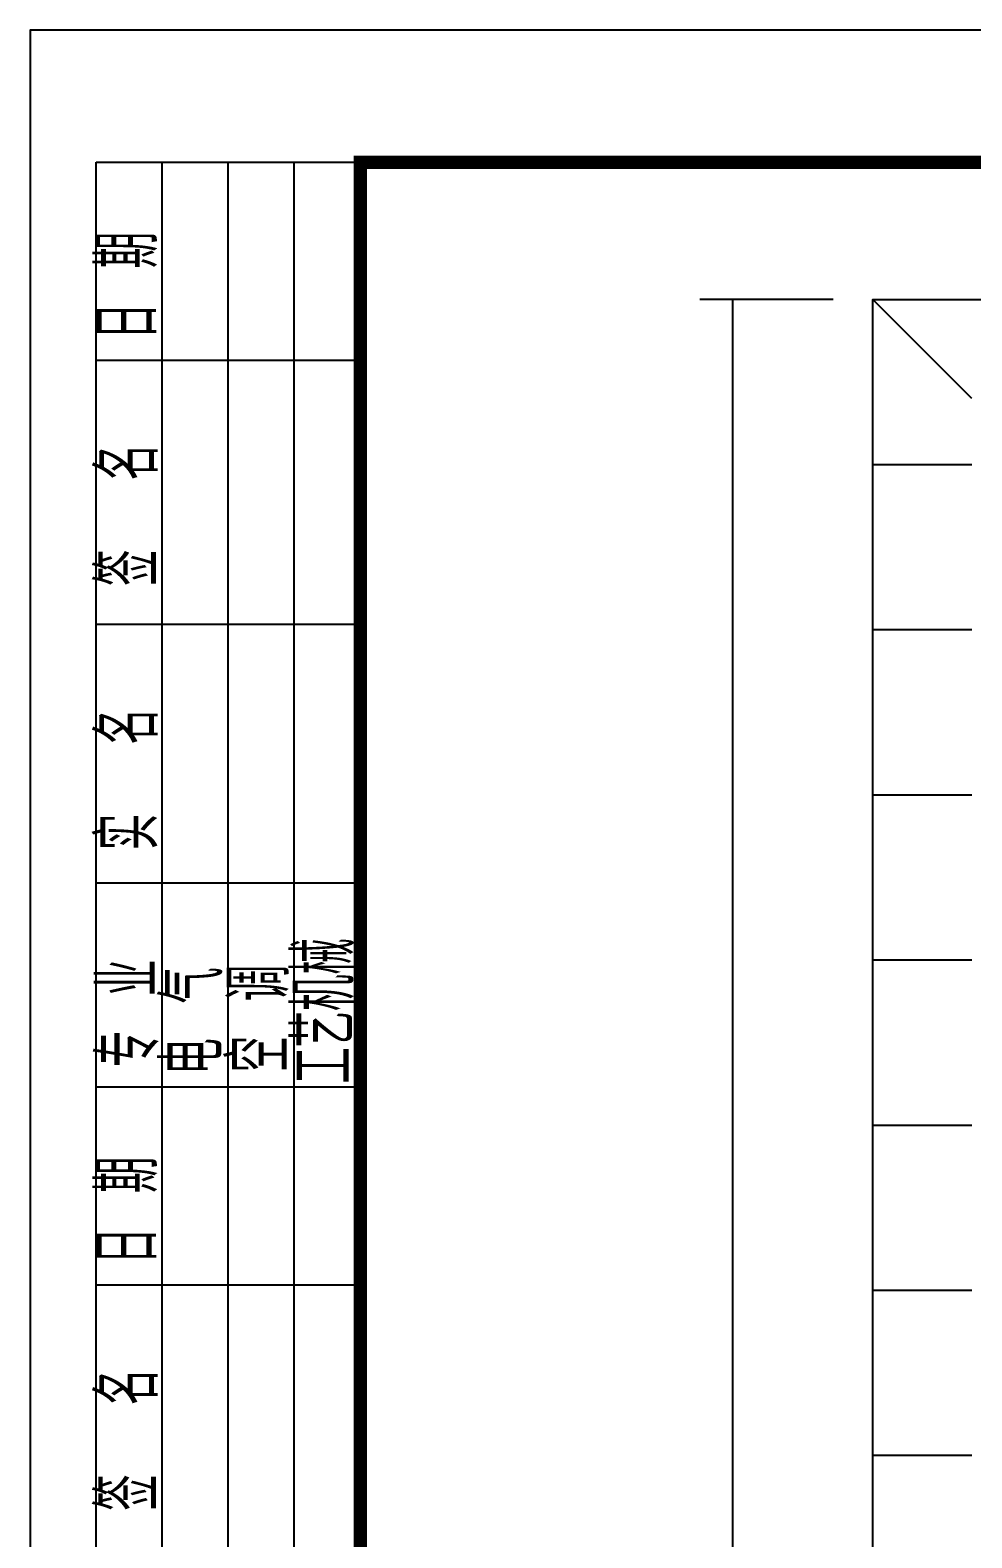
# Model space of a CAD drawing. Extents: x 104028 to 361637, y -78822 to 68782.
# Drawn here: x 302237 to 309368, y -323 to 11090 of the extents above; entities that cross this region are included whole.
import ezdxf

# ---------------------------------------------------------------- set-up
doc = ezdxf.new("R2010")
doc.units = 0
doc.header["$LTSCALE"] = 1000
doc.header["$MEASUREMENT"] = 0
for name, color, linetype in [('14', 14, 'Continuous'), ('PUB_DIM', 3, 'Continuous'), ('PUB_TITLE', 4, 'Continuous')]:
    doc.layers.add(name, color=color, linetype=linetype)
doc.styles.add('hztxt', font='romand_pkpm', dxfattribs={"bigfont": 'gbcbig'})

# ---------------------------------------------------------------- blocks, each defined once
blk = doc.blocks.new('$titleblk$00000206')
at = {"layer": '14', "color": 14}
for p, q in [((-140, 20), (0, 20)), ((-85, 0), (-85, 20)), ((-70, 0), (-70, 20)), ((-54.56, 0), (-54.56, 20)), ((-35, 0), (-35, 20)), ((-15, 0), (-15, 20)), ((0, 20), (0, 0)), ((-140, 15), (0, 15)), ((-140, 10), (0, 10)), ((-140, 5), (0, 5)), ((-140, 0), (0, 0))]:
    blk.add_line(p, q, dxfattribs=at)
at = {"layer": '14', "color": 14, "style": 'hztxt', "width": 0.85}
for s, p in [('签  名', (-102.07, 15.34)), ('日 期', (-83.4, 15.38)), ('专 业', (-68.48, 15.28)), ('实  名', (-52.07, 15.34)), ('签  名', (-32.07, 15.34)), ('日 期', (-13.4, 15.38)), ('电 气', (-69.06, 10.43)), ('空 调', (-68.88, 5.4)), ('工艺机械', (-69.75, 0.47))]:
    blk.add_text(s, height=4.5, dxfattribs=at).set_placement(p)
blk = doc.blocks.new('DSFGNDFGMMMM')
at = {"layer": 'PUB_TITLE'}
blk.add_lwpolyline([(104028, 17001), (163428, 17001), (163428, 59001), (104028, 59001)], close=True, dxfattribs=at)
at = {"layer": 'PUB_TITLE', "const_width": 100}
blk.add_lwpolyline([(106528, 18001), (162428, 18001), (162428, 58001), (106528, 58001)], close=True, dxfattribs=at)
at = {"layer": 'PUB_TITLE', "xscale": 100.0000000000002, "yscale": 100.0000000000002, "zscale": 100.0000000000002, "rotation": 90}
blk.add_blockref('$titleblk$00000206', (106528, 58001), dxfattribs=at)
blk = doc.blocks.new('fxdgnfdgmmmm')
for p, q in [((334636.2, 3479.3), (334486.2, 3629.3)), ((334486.2, 3379.3), (334636.2, 3379.3)), ((334486.2, 3129.3), (334636.2, 3129.3)), ((334486.2, 2879.3), (334636.2, 2879.3)), ((334486.2, 2629.3), (334636.2, 2629.3)), ((334486.2, 2379.3), (334636.2, 2379.3)), ((334486.2, 2129.3), (334636.2, 2129.3)), ((334486.2, 1879.3), (334636.2, 1879.3))]:
    blk.add_line(p, q)
blk.add_lwpolyline([(336986.2, -1370.7), (334486.2, -1370.7), (334486.2, 3629.3), (336986.2, 3629.3), (336986.2, -1370.7)])
at = {"layer": 'PUB_DIM'}
for p, q in [((334426.2, 3629.3), (334224.1, 3629.3)), ((334274.1, -1370.7), (334274.1, 3629.3))]:
    blk.add_line(p, q, dxfattribs=at)

msp = doc.modelspace()

# ---------------------------------------------------------------- block references
msp.add_blockref('DSFGNDFGMMMM', (198209.2, -47911.4))
at = {"xscale": 5, "yscale": 5, "zscale": 5}
msp.add_blockref('fxdgnfdgmmmm', (-1363813, -9094.5), dxfattribs=at)

doc.saveas('drawing.dxf')
